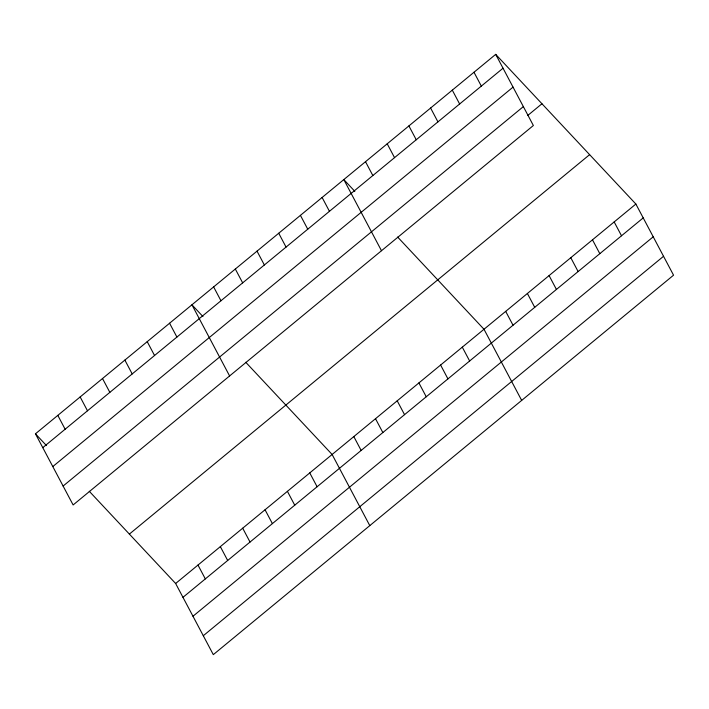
<?xml version="1.0" encoding="UTF-8"?>
<svg xmlns="http://www.w3.org/2000/svg" width="709" height="709" viewBox="0 0 709 709"><rect width="100%" height="100%" fill="white"/><g stroke="black" fill="none" stroke-linecap="round" stroke-linejoin="round"><path stroke-width="1.06" d="M495.697 54.363L533.363 125.511L73.124 504.959L35.45 433.811L495.697 54.363L635.876 204.041L673.55 275.189L213.303 654.637L175.637 583.489L89.281 491.284M42.779 447.654L503.027 68.215M52.794 466.566L513.041 87.118M63.11 486.046L523.357 106.607M527.771 115.452L541.951 103.762M129.375 534.09L589.622 154.651M175.637 583.489L635.876 204.041M182.966 597.341L643.214 217.893M192.981 616.245L653.219 236.806M203.297 635.725L663.535 256.286M354.828 191.341L343.812 179.581L381.486 250.729M397.643 237.054L483.999 329.26L521.673 400.408M202.951 316.56L191.935 304.799L229.601 375.947M245.757 362.272L332.122 454.478L369.788 525.626M35.45 433.811L46.466 445.571M614.18 221.935L621.518 235.778M592.485 239.819L599.814 253.671M473.993 72.256L481.331 86.099M570.789 257.713L578.119 271.556M452.298 90.14L459.636 103.993M549.094 275.597L556.423 289.449M430.602 108.025L437.932 121.877M527.39 293.482L534.728 307.334M408.907 125.918L416.236 139.762M505.694 311.375L513.032 325.218M387.211 143.803L394.541 157.655M365.507 161.696L372.845 175.54M462.303 347.153L469.633 360.996M440.608 365.038L447.937 378.89M322.116 197.465L329.446 211.317M418.904 382.922L426.242 396.774M300.421 215.359L307.75 229.202M397.208 400.815L404.547 414.659M278.726 233.243L286.055 247.095M375.513 418.7L382.842 432.552M257.021 251.137L264.36 264.98M353.818 436.593L361.147 450.437M235.326 269.021L242.664 282.873M213.631 286.906L220.96 300.758M309.762 472.912L317.1 486.755M287.411 491.337L294.74 505.189M169.575 323.224L176.913 337.076M265.051 509.771L272.389 523.614M147.224 341.658L154.553 355.51M242.7 528.196L250.029 542.048M124.873 360.083L132.202 373.935M220.348 546.63L227.678 560.473M102.513 378.517L109.851 392.369M197.988 565.055L205.326 578.907M80.161 396.951L87.491 410.795M57.801 415.377L65.139 429.229"/></g></svg>
